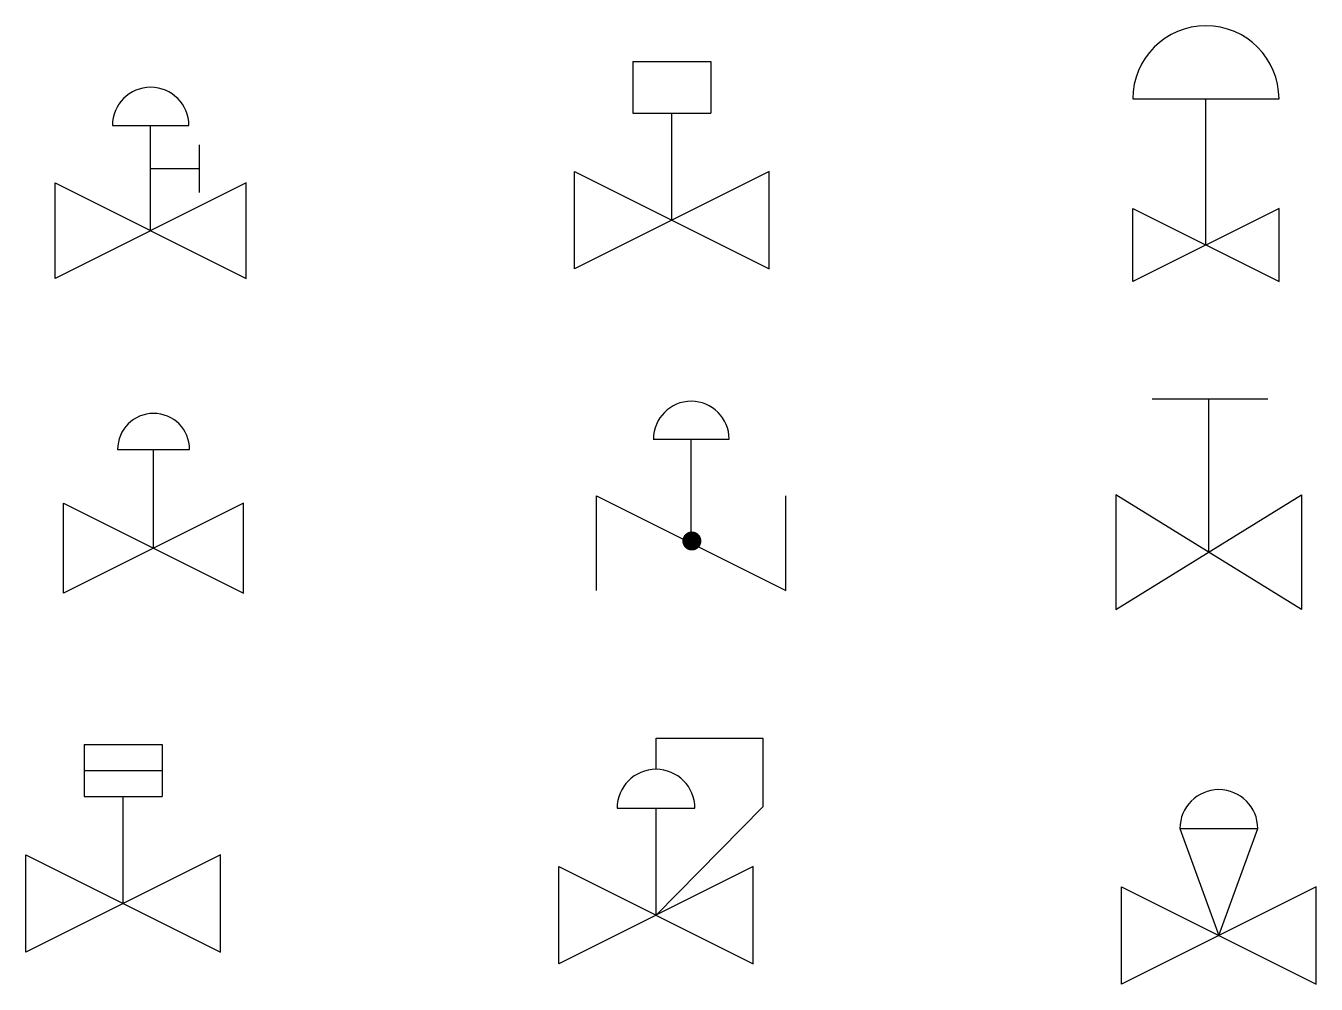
# Model space of a CAD drawing. Header units: millimetres. Extents: x 1 to 167, y -12 to 111.
import ezdxf

# ---------------------------------------------------------------- set-up
doc = ezdxf.new("R2010")
doc.units = ezdxf.units.MM
doc.styles.add('HZ#', font='SimSun.ttf')

# ---------------------------------------------------------------- blocks, each defined once
blk = doc.blocks.new('手动阀')
for p, q in [((-132.46, 245.88), (-156.31, 260.59)), ((-156.31, 245.88), (-132.46, 260.59)), ((-156.31, 260.59), (-156.31, 245.88)), ((-132.46, 260.59), (-132.46, 245.88))]:
    blk.add_line(p, q)

msp = doc.modelspace()

# ---------------------------------------------------------------- linework, layer by layer
for p, q in [((78.99, 106.53), (78.99, 99.89)), ((78.99, 106.53), (88.99, 106.53)), ((88.99, 106.53), (88.99, 99.89)), ((143.16, 101.73), (161.94, 101.73)), ((152.55, 82.96), (152.55, 101.73)), ((78.99, 99.89), (88.99, 99.89)), ((83.99, 86.14), (83.99, 99.89)), ((12.16, 98.31), (21.99, 98.31)), ((17.08, 84.8), (17.08, 98.31)), ((23.34, 89.71), (23.34, 95.85)), ((17.08, 92.78), (23.34, 92.78)), ((71.49, 79.89), (71.49, 92.39)), ((71.49, 92.39), (96.49, 79.89)), ((96.49, 92.39), (71.49, 79.89)), ((96.49, 79.89), (96.49, 92.39)), ((4.8, 78.66), (4.8, 90.94)), ((4.8, 90.94), (29.36, 78.66)), ((29.36, 90.94), (4.8, 78.66)), ((29.36, 78.66), (29.36, 90.94)), ((143.16, 87.65), (161.94, 78.27)), ((161.94, 87.65), (143.16, 78.27)), ((143.16, 78.27), (143.16, 87.65)), ((161.94, 78.27), (161.94, 87.65)), ((160.49, 63.18), (145.66, 63.18)), ((152.91, 43.49), (152.91, 63.18)), ((81.61, 58.03), (91.34, 58.03)), ((86.48, 44.66), (86.48, 58.03)), ((12.84, 56.71), (22.08, 56.71)), ((17.46, 44), (17.46, 56.71)), ((5.9, 38.22), (5.9, 49.78)), ((5.9, 49.78), (29.02, 38.22)), ((29.02, 49.78), (5.9, 38.22)), ((29.02, 38.22), (29.02, 49.78)), ((74.32, 38.58), (74.32, 50.74)), ((74.32, 50.74), (98.64, 38.58)), ((98.64, 38.58), (98.64, 50.74)), ((8.55, 18.78), (8.55, 12.14)), ((8.55, 18.78), (18.55, 18.78)), ((18.55, 18.78), (18.55, 12.14)), ((81.96, 15.61), (81.96, 19.6)), ((81.96, 19.6), (95.68, 19.6)), ((95.68, 19.6), (95.68, 10.81)), ((8.55, 15.46), (18.55, 15.46)), ((8.55, 12.14), (18.55, 12.14)), ((13.55, -1.61), (13.55, 12.14)), ((76.96, 10.61), (86.96, 10.61)), ((95.68, 10.81), (81.96, -3.14)), ((81.96, -3.14), (81.96, 10.61)), ((149.21, 8), (159.21, 8)), ((149.21, 8), (154.21, -5.74)), ((154.21, -5.74), (159.21, 8)), ((1.05, -7.86), (1.05, 4.64)), ((26.05, 4.64), (1.05, -7.86)), ((1.05, 4.64), (26.05, -7.86)), ((26.05, -7.86), (26.05, 4.64)), ((69.46, -9.39), (69.46, 3.11)), ((69.46, 3.11), (94.45, -9.39)), ((94.45, 3.11), (69.46, -9.39)), ((94.45, -9.39), (94.45, 3.11)), ((166.71, 0.5), (141.71, -11.99)), ((141.71, 0.5), (166.71, -11.99)), ((141.71, -11.99), (141.71, 0.5)), ((166.71, -11.99), (166.71, 0.5))]:
    msp.add_line(p, q)
at = {"const_width": 1.22}
msp.add_lwpolyline([(85.95, 44.94, 1), (87.17, 44.94, 1)], format="xyb", close=True, dxfattribs=at)
for centre, radius in [((152.55, 101.73), 9.39), ((17.08, 98.31), 4.91), ((17.46, 56.71), 4.62), ((86.48, 58.03), 4.86), ((81.96, 10.61), 5), ((154.21, 8), 5)]:
    msp.add_arc(centre, radius, 0, 180)

# ---------------------------------------------------------------- block references
msp.add_blockref('手动阀', (297.3, -209.74))

# ---------------------------------------------------------------- texts
at = {"style": 'HZ#', "flags": 1}
for p, height in [((83.96, 86.12), 0.025), ((83.96, 86.12), 0.025), ((83.96, 86.13), 0.025), ((83.96, 86.13), 0.025), ((83.96, 86.13), 0.025), ((152.53, 82.95), 0.0188), ((152.53, 82.95), 0.0188), ((152.53, 82.95), 0.0188), ((152.53, 82.95), 0.0188), ((152.53, 82.95), 0.0188), ((75.92, 81.19), 0.02), ((75.92, 81.19), 0.02), ((75.92, 81.19), 0.02), ((75.92, 81.19), 0.02), ((75.92, 81.19), 0.02), ((92.94, 81.57), 0.0449), ((92.94, 81.56), 0.0449), ((92.94, 81.56), 0.0449), ((92.94, 81.57), 0.0449), ((92.94, 81.56), 0.0449), ((17.43, 43.98), 0.0231), ((17.43, 43.98), 0.0231), ((17.43, 43.99), 0.0231), ((17.43, 43.99), 0.0231), ((17.43, 43.98), 0.0231), ((13.52, -1.62), 0.025), ((13.52, -1.63), 0.025), ((13.52, -1.62), 0.025), ((13.52, -1.62), 0.025), ((13.52, -1.62), 0.025), ((81.93, -3.15), 0.025), ((81.93, -3.16), 0.025), ((81.93, -3.15), 0.025), ((81.93, -3.15), 0.025), ((81.93, -3.15), 0.025), ((154.18, -5.75), 0.025), ((154.18, -5.76), 0.025), ((154.18, -5.76), 0.025), ((154.18, -5.76), 0.025), ((154.18, -5.76), 0.025)]:
    msp.add_attdef('CTR', p, '', height=height, dxfattribs=at)

doc.saveas('drawing.dxf')
